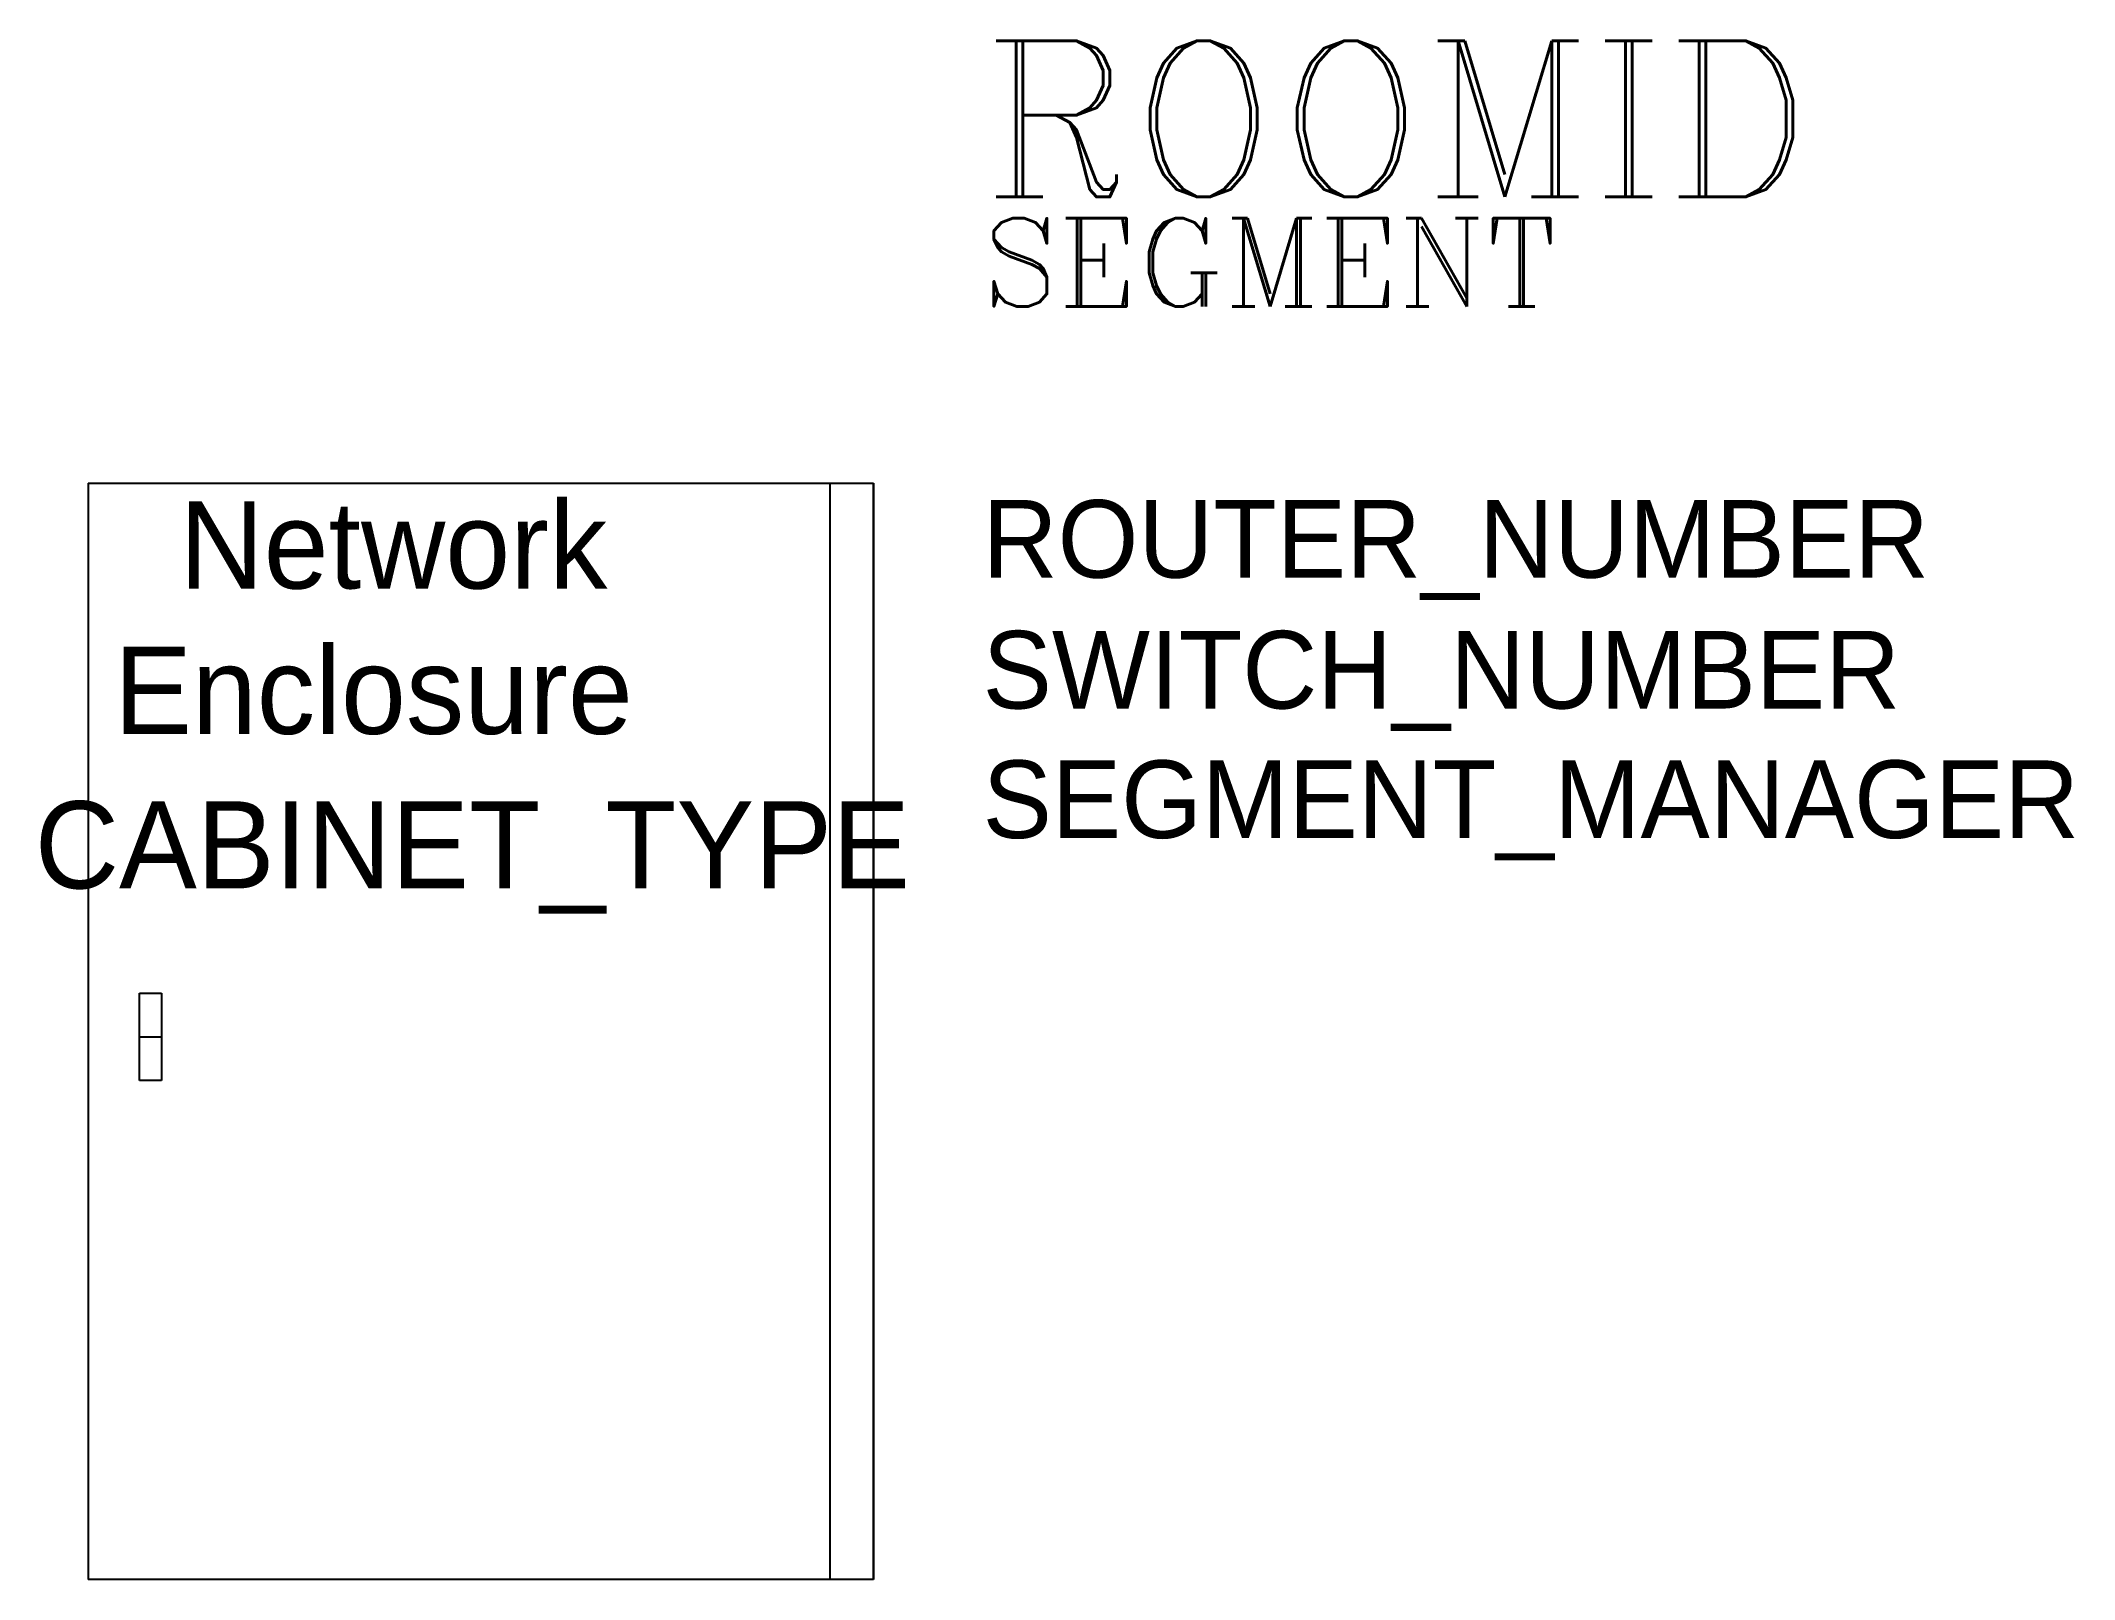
# Model space of a CAD drawing. Header units: inches. Extents: x -30 to 108, y -75 to 30.
import ezdxf
from ezdxf.enums import TextEntityAlignment as Align

# ---------------------------------------------------------------- set-up
doc = ezdxf.new("R2010")
doc.units = ezdxf.units.IN
doc.header["$LTSCALE"] = 48
doc.header["$MEASUREMENT"] = 0
doc.styles.add('ROMANC', font='COMPLEX.SHX')
doc.styles.add('WSNotes', font='complex.shx', dxfattribs={"height": 18})

msp = doc.modelspace()

# ---------------------------------------------------------------- texts
at = {"flags": 1}
for tag, p, s, height, style in [('ROOMID', (34.11, 19.48), '', 10.62, 'WSNotes'), ('SEGMENT', (34.11, 12.03), '1', 6, 'ROMANC')]:
    msp.add_attdef(tag, p, s, height=height, dxfattribs=dict(at, style=style))
for tag, p, s in [('ROUTER_NUMBER', (34.11, -6.42), '(1) NB-ROUTER'), ('SWITCH_NUMBER', (34.11, -15.32), '(1) NB-SWITCH 8-PORT'), ('SEGMENT_MANAGER', (34.11, -24.13), '(1) LMSM-6E')]:
    msp.add_attdef(tag, p, s, height=5.28)

# ---------------------------------------------------------------- wipeouts: each hides what was drawn before it
msp.add_wipeout([(-26.69, -74.55), (26.69, -74.55), (26.69, 0), (-26.69, 0)])

# ---------------------------------------------------------------- next in the draw order: linework, layer by layer
at = {"lineweight": 25}
for p, q in [((-26.69, 0), (-26.69, -74.55)), ((-26.69, 0), (26.69, 0)), ((23.72, 0), (23.72, -74.55)), ((26.69, 0), (26.69, -74.55)), ((26.69, -74.55), (26.69, 0)), ((26.69, 0), (26.69, -74.55)), ((-23.2, -40.61), (-23.2, -34.68)), ((-23.2, -34.68), (-21.72, -34.68)), ((-21.72, -34.68), (-21.72, -40.61)), ((-23.2, -37.64), (-21.72, -37.64)), ((-21.72, -40.61), (-23.2, -40.61)), ((26.69, -74.55), (-26.69, -74.55))]:
    msp.add_line(p, q, dxfattribs=at)

# ---------------------------------------------------------------- next in the draw order: texts
at = {"insert": (-0.72, -9.18), "char_height": 5.9305, "attachment_point": 4}
msp.add_mtext('\\pi-19.768;Network\\P\\pi-24.216;Enclosure', dxfattribs=at)
msp.add_attdef('CABINET_TYPE', text='LMNC', height=5.93).set_placement((-0.58, -24.59), align=Align.MIDDLE_CENTER)

doc.saveas('drawing.dxf')
